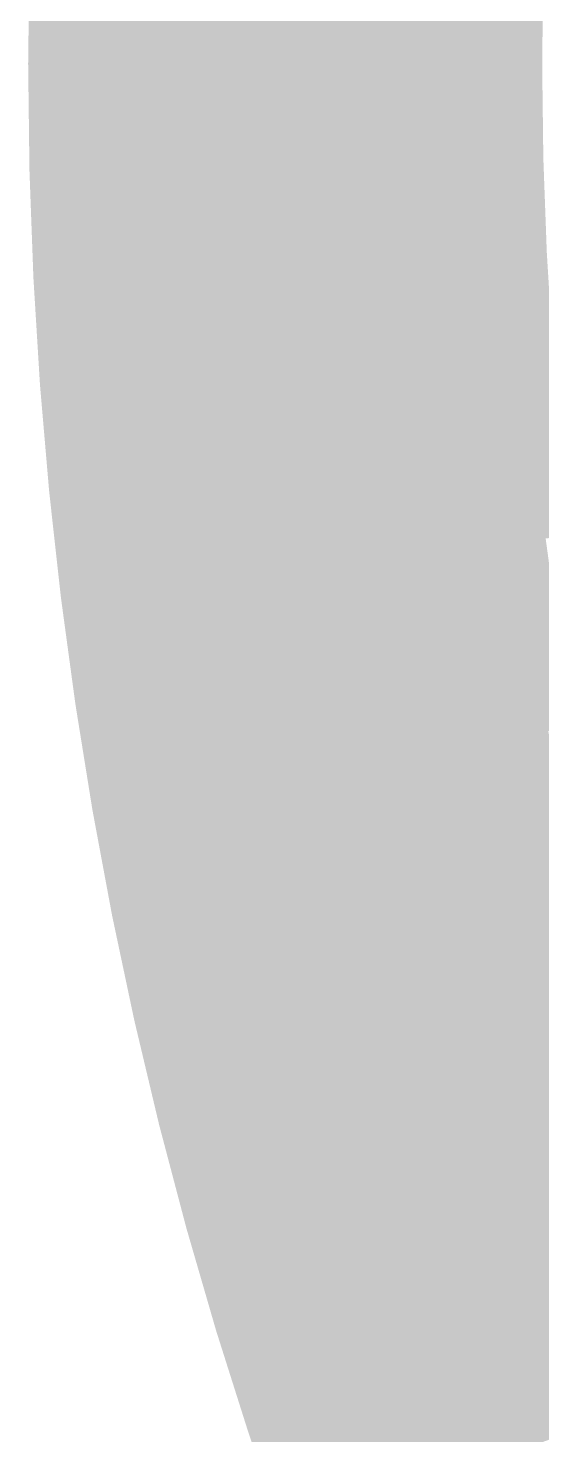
# Model space of a CAD drawing. Header units: inches. Extents: x -266 to 784, y -170 to 213.
# Drawn here: x -170 to -150, y -53.4 to 1.4 of the extents above; entities that cross this region are included whole.
import ezdxf

# ---------------------------------------------------------------- set-up
doc = ezdxf.new("R2010")
doc.units = ezdxf.units.IN
doc.header["$MEASUREMENT"] = 0

msp = doc.modelspace()

# ---------------------------------------------------------------- linework, layer by layer
at = {"color": 98, "true_color": 0x010303}
for points in [[(-169, 0), (-170, 0), (-168.9491, 4.147468), (-169.948799, 4.172009)], [(-168.9491, -4.147468), (-169.948799, -4.172009), (-169, 0), (-170, 0)], [(-168.796432, -8.292437), (-169.795228, -8.341505), (-168.9491, -4.147468), (-169.948799, -4.172009)], [(-168.542087, -12.432411), (-169.539378, -12.505976), (-168.796432, -8.292437), (-169.795228, -8.341505)], [(-168.186219, -16.564897), (-169.181404, -16.662914), (-168.542087, -12.432411), (-169.539378, -12.505976)], [(-167.729041, -20.687404), (-168.721521, -20.809815), (-168.186219, -16.564897), (-169.181404, -16.662914)], [(-167.17083, -24.79745), (-168.160007, -24.944181), (-167.729041, -20.687404), (-168.721521, -20.809815)], [(-166.511922, -28.892559), (-167.497199, -29.063521), (-167.17083, -24.79745), (-168.160007, -24.944181)], [(-165.752712, -32.970264), (-166.733498, -33.165355), (-166.511922, -28.892559), (-167.497199, -29.063521)], [(-164.89366, -37.02811), (-165.869362, -37.247211), (-165.752712, -32.970264), (-166.733498, -33.165355)], [(-163.935282, -41.06365), (-164.905313, -41.306631), (-164.89366, -37.02811), (-165.869362, -37.247211)], [(-162.878155, -45.074456), (-163.841931, -45.341169), (-163.935282, -41.06365), (-164.905313, -41.306631)], [(-161.722917, -49.05811), (-162.679857, -49.348395), (-162.878155, -45.074456), (-163.841931, -45.341169)], [(-160.470263, -53.012214), (-161.419791, -53.325896), (-161.722917, -49.05811), (-162.679857, -49.348395)], [(-159.120947, -56.934385), (-160.062491, -57.271275), (-160.470263, -53.012214), (-161.419791, -53.325896)]]:
    msp.add_solid(points, dxfattribs=at)
at = {"color": 98, "true_color": 0x030807}
msp.add_solid([(-168, 0), (-169, 0), (-167.949402, 4.122926), (-168.9491, 4.147468)], dxfattribs=at)
at = {"color": 108, "true_color": 0x050c0c}
for points in [[(-167, 0), (-168, 0), (-166.949703, 4.098385), (-167.949402, 4.122926)], [(-166.949703, -4.098385), (-167.949402, -4.122926), (-167, 0), (-168, 0)], [(-166.798841, -8.194302), (-167.797637, -8.243369), (-166.949703, -4.098385), (-167.949402, -4.122926)]]:
    msp.add_solid(points, dxfattribs=at)
at = {"color": 108, "true_color": 0x081010}
for points in [[(-166, 0), (-167, 0), (-165.950004, 4.073844), (-166.949703, 4.098385)], [(-165.950004, -4.073844), (-166.949703, -4.098385), (-166, 0), (-167, 0)], [(-165.800046, -8.145234), (-166.798841, -8.194302), (-165.950004, -4.073844), (-166.949703, -4.098385)], [(-165.550216, -12.211718), (-166.547506, -12.285282), (-165.800046, -8.145234), (-166.798841, -8.194302)]]:
    msp.add_solid(points, dxfattribs=at)
at = {"color": 108, "true_color": 0x0a1414}
for points in [[(-165, 0), (-166, 0), (-164.950305, 4.049303), (-165.950004, 4.073844)], [(-164.950305, -4.049303), (-165.950004, -4.073844), (-165, 0), (-166, 0)], [(-164.80125, -8.096166), (-165.800046, -8.145234), (-164.950305, -4.049303), (-165.950004, -4.073844)], [(-164.552925, -12.138153), (-165.550216, -12.211718), (-164.80125, -8.096166), (-165.800046, -8.145234)]]:
    msp.add_solid(points, dxfattribs=at)
at = {"color": 108, "true_color": 0x0c1918}
msp.add_solid([(-164, 0), (-165, 0), (-163.950606, 4.024761), (-164.950305, 4.049303)], dxfattribs=at)
at = {"color": 250, "true_color": 0x0e1d1d}
for points in [[(-163, 0), (-164, 0), (-162.950907, 4.00022), (-163.950606, 4.024761)], [(-162.950907, -4.00022), (-163.950606, -4.024761), (-163, 0), (-164, 0)]]:
    msp.add_solid(points, dxfattribs=at)
at = {"color": 250, "true_color": 0x102121}
for points in [[(-162, 0), (-163, 0), (-161.951209, 3.975679), (-162.950907, 4.00022)], [(-161.951209, -3.975679), (-162.950907, -4.00022), (-162, 0), (-163, 0)]]:
    msp.add_solid(points, dxfattribs=at)
at = {"color": 250, "true_color": 0x122525}
for points in [[(-161, 0), (-162, 0), (-160.95151, 3.951138), (-161.951209, 3.975679)], [(-160.95151, -3.951138), (-161.951209, -3.975679), (-161, 0), (-162, 0)], [(-160.806068, -7.899896), (-161.804864, -7.948963), (-160.95151, -3.951138), (-161.951209, -3.975679)]]:
    msp.add_solid(points, dxfattribs=at)
at = {"color": 250, "true_color": 0x142a29}
msp.add_solid([(-160, 0), (-161, 0), (-159.951811, 3.926597), (-160.95151, 3.951138)], dxfattribs=at)
at = {"color": 250, "true_color": 0x162e2e}
for points in [[(-159, 0), (-160, 0), (-158.952112, 3.902055), (-159.951811, 3.926597)], [(-158.952112, -3.902055), (-159.951811, -3.926597), (-159, 0), (-160, 0)]]:
    msp.add_solid(points, dxfattribs=at)
at = {"color": 250, "true_color": 0x193232}
for points in [[(-158, 0), (-159, 0), (-157.952413, 3.877514), (-158.952112, 3.902055)], [(-157.952413, -3.877514), (-158.952112, -3.902055), (-158, 0), (-159, 0)]]:
    msp.add_solid(points, dxfattribs=at)
at = {"color": 250, "true_color": 0x1b3636}
for points in [[(-157, 0), (-158, 0), (-156.952715, 3.852973), (-157.952413, 3.877514)], [(-156.952715, -3.852973), (-157.952413, -3.877514), (-157, 0), (-158, 0)]]:
    msp.add_solid(points, dxfattribs=at)
at = {"color": 119, "true_color": 0x1d3b3a}
msp.add_solid([(-156, 0), (-157, 0), (-155.953016, 3.828432), (-156.952715, 3.852973)], dxfattribs=at)
at = {"color": 129, "true_color": 0x1f3f3f}
for points in [[(-155, 0), (-156, 0), (-154.953317, 3.80389), (-155.953016, 3.828432)], [(-154.953317, -3.80389), (-155.953016, -3.828432), (-155, 0), (-156, 0)]]:
    msp.add_solid(points, dxfattribs=at)
at = {"color": 129, "true_color": 0x214343}
for points in [[(-154, 0), (-155, 0), (-153.953618, 3.779349), (-154.953317, 3.80389)], [(-153.953618, -3.779349), (-154.953317, -3.80389), (-154, 0), (-155, 0)]]:
    msp.add_solid(points, dxfattribs=at)
at = {"color": 129, "true_color": 0x234847}
msp.add_solid([(-153, 0), (-154, 0), (-152.953919, 3.754808), (-153.953618, 3.779349)], dxfattribs=at)
at = {"color": 139, "true_color": 0x254c4b}
msp.add_solid([(-152, 0), (-153, 0), (-151.95422, 3.730267), (-152.953919, 3.754808)], dxfattribs=at)
at = {"color": 139, "true_color": 0x28504f}
msp.add_solid([(-151, 0), (-152, 0), (-150.954522, 3.705726), (-151.95422, 3.730267)], dxfattribs=at)
at = {"color": 139, "true_color": 0x2a5454}
for points in [[(-150, 0), (-151, 0), (-149.954823, 3.681184), (-150.954522, 3.705726)], [(-149.954823, -3.681184), (-150.954522, -3.705725), (-150, 0), (-151, 0)]]:
    msp.add_solid(points, dxfattribs=at)
at = {"color": 178, "true_color": 0x030708}
for points in [[(-167.949402, -4.122926), (-168.9491, -4.147468), (-168, 0), (-169, 0)], [(-167.797637, -8.243369), (-168.796432, -8.292437), (-167.949402, -4.122926), (-168.9491, -4.147468)], [(-167.544797, -12.358847), (-168.542087, -12.432411), (-167.797637, -8.243369), (-168.796432, -8.292437)], [(-167.191034, -16.46688), (-168.186219, -16.564897), (-167.544797, -12.358847), (-168.542087, -12.432411)], [(-166.736562, -20.564993), (-167.729041, -20.687404), (-167.191034, -16.46688), (-168.186219, -16.564897)], [(-166.181654, -24.65072), (-167.17083, -24.79745), (-166.736562, -20.564993), (-167.729041, -20.687404)], [(-165.526644, -28.721597), (-166.511922, -28.892559), (-166.181654, -24.65072), (-167.17083, -24.79745)], [(-164.771927, -32.775174), (-165.752712, -32.970264), (-165.526644, -28.721597), (-166.511922, -28.892559)], [(-163.917958, -36.809008), (-164.89366, -37.02811), (-164.771927, -32.775174), (-165.752712, -32.970264)], [(-162.965251, -40.82067), (-163.935282, -41.06365), (-163.917958, -36.809008), (-164.89366, -37.02811)]]:
    msp.add_solid(points, dxfattribs=at)
at = {"color": 168, "true_color": 0x0c1819}
for points in [[(-163.950606, -4.024761), (-164.950305, -4.049303), (-164, 0), (-165, 0)], [(-163.802455, -8.047099), (-164.80125, -8.096166), (-163.950606, -4.024761), (-164.950305, -4.049303)], [(-163.555635, -12.064588), (-164.552925, -12.138153), (-163.802455, -8.047099), (-164.80125, -8.096166)]]:
    msp.add_solid(points, dxfattribs=at)
at = {"color": 250, "true_color": 0x14292a}
for points in [[(-159.951811, -3.926597), (-160.95151, -3.951138), (-160, 0), (-161, 0)], [(-159.807273, -7.850828), (-160.806068, -7.899896), (-159.951811, -3.926597), (-160.95151, -3.951138)]]:
    msp.add_solid(points, dxfattribs=at)
at = {"color": 159, "true_color": 0x1d3a3b}
for points in [[(-155.953016, -3.828432), (-156.952715, -3.852973), (-156, 0), (-157, 0)], [(-155.812091, -7.654557), (-156.810887, -7.703625), (-155.953016, -3.828432), (-156.952715, -3.852973)]]:
    msp.add_solid(points, dxfattribs=at)
at = {"color": 139, "true_color": 0x234748}
msp.add_solid([(-152.953919, -3.754808), (-153.953618, -3.779349), (-153, 0), (-154, 0)], dxfattribs=at)
at = {"color": 139, "true_color": 0x254b4c}
msp.add_solid([(-151.95422, -3.730267), (-152.953919, -3.754808), (-152, 0), (-153, 0)], dxfattribs=at)
at = {"color": 139, "true_color": 0x284f50}
msp.add_solid([(-150.954522, -3.705725), (-151.95422, -3.730267), (-151, 0), (-152, 0)], dxfattribs=at)
at = {"color": 149, "true_color": 0x1f3e3f}
msp.add_solid([(-154.813296, -7.60549), (-155.812091, -7.654557), (-154.953317, -3.80389), (-155.953016, -3.828432)], dxfattribs=at)
at = {"color": 149, "true_color": 0x214243}
msp.add_solid([(-153.8145, -7.556422), (-154.813296, -7.60549), (-153.953618, -3.779349), (-154.953317, -3.80389)], dxfattribs=at)
at = {"color": 149, "true_color": 0x234648}
msp.add_solid([(-152.815705, -7.507354), (-153.8145, -7.556422), (-152.953919, -3.754808), (-153.953618, -3.779349)], dxfattribs=at)
at = {"color": 139, "true_color": 0x254a4c}
msp.add_solid([(-151.816909, -7.458286), (-152.815705, -7.507354), (-151.95422, -3.730267), (-152.953919, -3.754808)], dxfattribs=at)
at = {"color": 139, "true_color": 0x284e50}
for points in [[(-150.818114, -7.409219), (-151.816909, -7.458286), (-150.954522, -3.705725), (-151.95422, -3.730267)], [(-150.590859, -11.108249), (-151.588149, -11.181814), (-150.818114, -7.409219), (-151.816909, -7.458286)]]:
    msp.add_solid(points, dxfattribs=at)
at = {"color": 139, "true_color": 0x2a5354}
msp.add_solid([(-149.819318, -7.360151), (-150.818114, -7.409219), (-149.954823, -3.681184), (-150.954522, -3.705725)], dxfattribs=at)
at = {"color": 250, "true_color": 0x0e1c1d}
for points in [[(-162.803659, -7.998031), (-163.802455, -8.047099), (-162.950907, -4.00022), (-163.950606, -4.024761)], [(-162.558344, -11.991024), (-163.555635, -12.064588), (-162.803659, -7.998031), (-163.802455, -8.047099)], [(-162.21511, -15.976794), (-163.210295, -16.074811), (-162.558344, -11.991024), (-163.555635, -12.064588)]]:
    msp.add_solid(points, dxfattribs=at)
at = {"color": 250, "true_color": 0x102021}
for points in [[(-161.804864, -7.948963), (-162.803659, -7.998031), (-161.951209, -3.975679), (-162.950907, -4.00022)], [(-161.561054, -11.917459), (-162.558344, -11.991024), (-161.804864, -7.948963), (-162.803659, -7.998031)], [(-161.219926, -15.878777), (-162.21511, -15.976794), (-161.561054, -11.917459), (-162.558344, -11.991024)]]:
    msp.add_solid(points, dxfattribs=at)
at = {"color": 250, "true_color": 0x162d2e}
msp.add_solid([(-158.808478, -7.80176), (-159.807273, -7.850828), (-158.952112, -3.902055), (-159.951811, -3.926597)], dxfattribs=at)
at = {"color": 250, "true_color": 0x193132}
for points in [[(-157.809682, -7.752693), (-158.808478, -7.80176), (-157.952413, -3.877514), (-158.952112, -3.902055)], [(-157.571892, -11.623201), (-158.569183, -11.696766), (-157.809682, -7.752693), (-158.808478, -7.80176)]]:
    msp.add_solid(points, dxfattribs=at)
at = {"color": 250, "true_color": 0x1b3536}
for points in [[(-156.810887, -7.703625), (-157.809682, -7.752693), (-156.952715, -3.852973), (-157.952413, -3.877514)], [(-156.574602, -11.549636), (-157.571892, -11.623201), (-156.810887, -7.703625), (-157.809682, -7.752693)]]:
    msp.add_solid(points, dxfattribs=at)
at = {"color": 159, "true_color": 0x1d393b}
msp.add_solid([(-155.577311, -11.476072), (-156.574602, -11.549636), (-155.812091, -7.654557), (-156.810887, -7.703625)], dxfattribs=at)
at = {"color": 159, "true_color": 0x1f3d3f}
msp.add_solid([(-154.580021, -11.402507), (-155.577311, -11.476072), (-154.813296, -7.60549), (-155.812091, -7.654557)], dxfattribs=at)
at = {"color": 149, "true_color": 0x214143}
msp.add_solid([(-153.58273, -11.328943), (-154.580021, -11.402507), (-153.8145, -7.556422), (-154.813296, -7.60549)], dxfattribs=at)
at = {"color": 149, "true_color": 0x234548}
msp.add_solid([(-152.58544, -11.255378), (-153.58273, -11.328943), (-152.815705, -7.507354), (-153.8145, -7.556422)], dxfattribs=at)
at = {"color": 139, "true_color": 0x25494c}
msp.add_solid([(-151.588149, -11.181814), (-152.58544, -11.255378), (-151.816909, -7.458286), (-152.815705, -7.507354)], dxfattribs=at)
at = {"color": 139, "true_color": 0x2a5254}
msp.add_solid([(-149.593569, -11.034685), (-150.590859, -11.108249), (-149.819318, -7.360151), (-150.818114, -7.409219)], dxfattribs=at)
at = {"color": 168, "true_color": 0x050b0c}
for points in [[(-166.547506, -12.285282), (-167.544797, -12.358847), (-166.798841, -8.194302), (-167.797637, -8.243369)], [(-166.195849, -16.368862), (-167.191034, -16.46688), (-166.547506, -12.285282), (-167.544797, -12.358847)], [(-165.744082, -20.442583), (-166.736562, -20.564993), (-166.195849, -16.368862), (-167.191034, -16.46688)], [(-165.192477, -24.503989), (-166.181654, -24.65072), (-165.744082, -20.442583), (-166.736562, -20.564993)], [(-164.541366, -28.550635), (-165.526644, -28.721597), (-165.192477, -24.503989), (-166.181654, -24.65072)], [(-163.791142, -32.580084), (-164.771927, -32.775174), (-164.541366, -28.550635), (-165.526644, -28.721597)]]:
    msp.add_solid(points, dxfattribs=at)
at = {"color": 250, "true_color": 0x122425}
for points in [[(-160.563764, -11.843895), (-161.561054, -11.917459), (-160.806068, -7.899896), (-161.804864, -7.948963)], [(-160.224741, -15.78076), (-161.219926, -15.878777), (-160.563764, -11.843895), (-161.561054, -11.917459)]]:
    msp.add_solid(points, dxfattribs=at)
at = {"color": 250, "true_color": 0x14282a}
for points in [[(-159.566473, -11.77033), (-160.563764, -11.843895), (-159.807273, -7.850828), (-160.806068, -7.899896)], [(-159.229556, -15.682742), (-160.224741, -15.78076), (-159.566473, -11.77033), (-160.563764, -11.843895)]]:
    msp.add_solid(points, dxfattribs=at)
at = {"color": 250, "true_color": 0x162c2e}
for points in [[(-158.569183, -11.696766), (-159.566473, -11.77033), (-158.808478, -7.80176), (-159.807273, -7.850828)], [(-158.234372, -15.584725), (-159.229556, -15.682742), (-158.569183, -11.696766), (-159.566473, -11.77033)]]:
    msp.add_solid(points, dxfattribs=at)
at = {"color": 159, "true_color": 0x1d383b}
msp.add_solid([(-155.248817, -15.290674), (-156.244002, -15.388691), (-155.577311, -11.476072), (-156.574602, -11.549636)], dxfattribs=at)
at = {"color": 159, "true_color": 0x1f3c3f}
for points in [[(-154.253633, -15.192657), (-155.248817, -15.290674), (-154.580021, -11.402507), (-155.577311, -11.476072)], [(-153.834328, -18.973655), (-154.826807, -19.096065), (-154.253633, -15.192657), (-155.248817, -15.290674)]]:
    msp.add_solid(points, dxfattribs=at)
at = {"color": 149, "true_color": 0x214043}
for points in [[(-153.258448, -15.09464), (-154.253633, -15.192657), (-153.58273, -11.328943), (-154.580021, -11.402507)], [(-152.841848, -18.851244), (-153.834328, -18.973655), (-153.258448, -15.09464), (-154.253633, -15.192657)]]:
    msp.add_solid(points, dxfattribs=at)
at = {"color": 149, "true_color": 0x234448}
for points in [[(-152.263263, -14.996622), (-153.258448, -15.09464), (-152.58544, -11.255378), (-153.58273, -11.328943)], [(-151.849369, -18.728833), (-152.841848, -18.851244), (-152.263263, -14.996622), (-153.258448, -15.09464)]]:
    msp.add_solid(points, dxfattribs=at)
at = {"color": 139, "true_color": 0x25484c}
for points in [[(-151.268078, -14.898605), (-152.263263, -14.996622), (-151.588149, -11.181814), (-152.58544, -11.255378)], [(-150.856889, -18.606423), (-151.849369, -18.728833), (-151.268078, -14.898605), (-152.263263, -14.996622)]]:
    msp.add_solid(points, dxfattribs=at)
at = {"color": 139, "true_color": 0x284d50}
msp.add_solid([(-150.272894, -14.800588), (-151.268078, -14.898605), (-150.590859, -11.108249), (-151.588149, -11.181814)], dxfattribs=at)
at = {"color": 139, "true_color": 0x2a5154}
msp.add_solid([(-149.277709, -14.702571), (-150.272894, -14.800588), (-149.593569, -11.034685), (-150.590859, -11.108249)], dxfattribs=at)
at = {"color": 250, "true_color": 0x193032}
msp.add_solid([(-157.239187, -15.486708), (-158.234372, -15.584725), (-157.571892, -11.623201), (-158.569183, -11.696766)], dxfattribs=at)
at = {"color": 250, "true_color": 0x1b3436}
msp.add_solid([(-156.244002, -15.388691), (-157.239187, -15.486708), (-156.574602, -11.549636), (-157.571892, -11.623201)], dxfattribs=at)
at = {"color": 168, "true_color": 0x080f10}
for points in [[(-165.200665, -16.270845), (-166.195849, -16.368862), (-165.550216, -12.211718), (-166.547506, -12.285282)], [(-164.751603, -20.320172), (-165.744082, -20.442583), (-165.200665, -16.270845), (-166.195849, -16.368862)], [(-164.203301, -24.357259), (-165.192477, -24.503989), (-164.751603, -20.320172), (-165.744082, -20.442583)], [(-163.556089, -28.379674), (-164.541366, -28.550635), (-164.203301, -24.357259), (-165.192477, -24.503989)], [(-162.810357, -32.384993), (-163.791142, -32.580084), (-163.556089, -28.379674), (-164.541366, -28.550635)]]:
    msp.add_solid(points, dxfattribs=at)
at = {"color": 168, "true_color": 0x0a1314}
for points in [[(-164.20548, -16.172828), (-165.200665, -16.270845), (-164.552925, -12.138153), (-165.550216, -12.211718)], [(-163.759123, -20.197761), (-164.751603, -20.320172), (-164.20548, -16.172828), (-165.200665, -16.270845)], [(-163.214124, -24.210528), (-164.203301, -24.357259), (-163.759123, -20.197761), (-164.751603, -20.320172)], [(-162.570811, -28.208712), (-163.556089, -28.379674), (-163.214124, -24.210528), (-164.203301, -24.357259)]]:
    msp.add_solid(points, dxfattribs=at)
at = {"color": 168, "true_color": 0x0c1719}
for points in [[(-163.210295, -16.074811), (-164.20548, -16.172828), (-163.555635, -12.064588), (-164.552925, -12.138153)], [(-162.766644, -20.075351), (-163.759123, -20.197761), (-163.210295, -16.074811), (-164.20548, -16.172828)], [(-162.224948, -24.063798), (-163.214124, -24.210528), (-162.766644, -20.075351), (-163.759123, -20.197761)], [(-161.585533, -28.03775), (-162.570811, -28.208712), (-162.224948, -24.063798), (-163.214124, -24.210528)]]:
    msp.add_solid(points, dxfattribs=at)
at = {"color": 139, "true_color": 0x2a5054}
msp.add_solid([(-148.87193, -18.361601), (-149.86441, -18.484012), (-149.277709, -14.702571), (-150.272894, -14.800588)], dxfattribs=at)
at = {"color": 159, "true_color": 0x1d373b}
for points in [[(-154.826807, -19.096065), (-155.819287, -19.218476), (-155.248817, -15.290674), (-156.244002, -15.388691)], [(-154.311536, -22.889954), (-155.300712, -23.036684), (-154.826807, -19.096065), (-155.819287, -19.218476)]]:
    msp.add_solid(points, dxfattribs=at)
at = {"color": 139, "true_color": 0x284c50}
msp.add_solid([(-149.86441, -18.484012), (-150.856889, -18.606423), (-150.272894, -14.800588), (-151.268078, -14.898605)], dxfattribs=at)
at = {"color": 250, "true_color": 0x101f21}
for points in [[(-160.781685, -19.830529), (-161.774164, -19.95294), (-161.219926, -15.878777), (-162.21511, -15.976794)], [(-160.246595, -23.770337), (-161.235771, -23.917067), (-160.781685, -19.830529), (-161.774164, -19.95294)]]:
    msp.add_solid(points, dxfattribs=at)
at = {"color": 250, "true_color": 0x122325}
for points in [[(-159.789205, -19.708119), (-160.781685, -19.830529), (-160.224741, -15.78076), (-161.219926, -15.878777)], [(-159.257418, -23.623606), (-160.246595, -23.770337), (-159.789205, -19.708119), (-160.781685, -19.830529)]]:
    msp.add_solid(points, dxfattribs=at)
at = {"color": 250, "true_color": 0x14272a}
for points in [[(-158.796726, -19.585708), (-159.789205, -19.708119), (-159.229556, -15.682742), (-160.224741, -15.78076)], [(-158.268242, -23.476876), (-159.257418, -23.623606), (-158.796726, -19.585708), (-159.789205, -19.708119)]]:
    msp.add_solid(points, dxfattribs=at)
at = {"color": 250, "true_color": 0x162b2e}
for points in [[(-157.804246, -19.463297), (-158.796726, -19.585708), (-158.234372, -15.584725), (-159.229556, -15.682742)], [(-157.279065, -23.330145), (-158.268242, -23.476876), (-157.804246, -19.463297), (-158.796726, -19.585708)]]:
    msp.add_solid(points, dxfattribs=at)
at = {"color": 250, "true_color": 0x192f32}
for points in [[(-156.811766, -19.340887), (-157.804246, -19.463297), (-157.239187, -15.486708), (-158.234372, -15.584725)], [(-156.289889, -23.183415), (-157.279065, -23.330145), (-156.811766, -19.340887), (-157.804246, -19.463297)]]:
    msp.add_solid(points, dxfattribs=at)
at = {"color": 250, "true_color": 0x1b3336}
for points in [[(-155.819287, -19.218476), (-156.811766, -19.340887), (-156.244002, -15.388691), (-157.239187, -15.486708)], [(-155.300712, -23.036684), (-156.289889, -23.183415), (-155.819287, -19.218476), (-156.811766, -19.340887)]]:
    msp.add_solid(points, dxfattribs=at)
at = {"color": 250, "true_color": 0x0e1b1d}
for points in [[(-161.774164, -19.95294), (-162.766644, -20.075351), (-162.21511, -15.976794), (-163.210295, -16.074811)], [(-161.235771, -23.917067), (-162.224948, -24.063798), (-161.774164, -19.95294), (-162.766644, -20.075351)], [(-160.600256, -27.866788), (-161.585533, -28.03775), (-161.235771, -23.917067), (-162.224948, -24.063798)]]:
    msp.add_solid(points, dxfattribs=at)
at = {"color": 139, "true_color": 0x25474c}
msp.add_solid([(-150.35483, -22.303032), (-151.344006, -22.449763), (-150.856889, -18.606423), (-151.849369, -18.728833)], dxfattribs=at)
at = {"color": 139, "true_color": 0x284b50}
msp.add_solid([(-149.365653, -22.156302), (-150.35483, -22.303032), (-149.86441, -18.484012), (-150.856889, -18.606423)], dxfattribs=at)
at = {"color": 159, "true_color": 0x1f3b3f}
msp.add_solid([(-153.322359, -22.743224), (-154.311536, -22.889954), (-153.834328, -18.973655), (-154.826807, -19.096065)], dxfattribs=at)
at = {"color": 149, "true_color": 0x213f43}
msp.add_solid([(-152.333183, -22.596493), (-153.322359, -22.743224), (-152.841848, -18.851244), (-153.834328, -18.973655)], dxfattribs=at)
at = {"color": 149, "true_color": 0x234348}
msp.add_solid([(-151.344006, -22.449763), (-152.333183, -22.596493), (-151.849369, -18.728833), (-152.841848, -18.851244)], dxfattribs=at)
at = {"color": 149, "true_color": 0x234248}
msp.add_solid([(-150.747479, -26.157169), (-151.732757, -26.328131), (-151.344006, -22.449763), (-152.333183, -22.596493)], dxfattribs=at)
at = {"color": 149, "true_color": 0x25464c}
msp.add_solid([(-149.762202, -25.986207), (-150.747479, -26.157169), (-150.35483, -22.303032), (-151.344006, -22.449763)], dxfattribs=at)
at = {"color": 139, "true_color": 0x284a50}
msp.add_solid([(-148.776924, -25.815245), (-149.762202, -25.986207), (-149.365653, -22.156302), (-150.35483, -22.303032)], dxfattribs=at)
at = {"color": 159, "true_color": 0x1d363b}
msp.add_solid([(-153.703312, -26.670055), (-154.68859, -26.841017), (-154.311536, -22.889954), (-155.300712, -23.036684)], dxfattribs=at)
at = {"color": 159, "true_color": 0x1f3a3f}
msp.add_solid([(-152.718035, -26.499093), (-153.703312, -26.670055), (-153.322359, -22.743224), (-154.311536, -22.889954)], dxfattribs=at)
at = {"color": 149, "true_color": 0x213e43}
msp.add_solid([(-151.732757, -26.328131), (-152.718035, -26.499093), (-152.333183, -22.596493), (-153.322359, -22.743224)], dxfattribs=at)
at = {"color": 250, "true_color": 0x14262a}
for points in [[(-157.644423, -27.353902), (-158.6297, -27.524864), (-158.268242, -23.476876), (-159.257418, -23.623606)], [(-156.925645, -31.214452), (-157.90643, -31.409542), (-157.644423, -27.353902), (-158.6297, -27.524864)]]:
    msp.add_solid(points, dxfattribs=at)
at = {"color": 250, "true_color": 0x162a2e}
for points in [[(-156.659145, -27.18294), (-157.644423, -27.353902), (-157.279065, -23.330145), (-158.268242, -23.476876)], [(-155.94486, -31.019361), (-156.925645, -31.214452), (-156.659145, -27.18294), (-157.644423, -27.353902)]]:
    msp.add_solid(points, dxfattribs=at)
at = {"color": 250, "true_color": 0x192e32}
for points in [[(-155.673868, -27.011978), (-156.659145, -27.18294), (-156.289889, -23.183415), (-157.279065, -23.330145)], [(-154.964074, -30.824271), (-155.94486, -31.019361), (-155.673868, -27.011978), (-156.659145, -27.18294)]]:
    msp.add_solid(points, dxfattribs=at)
at = {"color": 250, "true_color": 0x1b3236}
msp.add_solid([(-154.68859, -26.841017), (-155.673868, -27.011978), (-155.300712, -23.036684), (-156.289889, -23.183415)], dxfattribs=at)
at = {"color": 250, "true_color": 0x101e21}
for points in [[(-159.614978, -27.695826), (-160.600256, -27.866788), (-160.246595, -23.770337), (-161.235771, -23.917067)], [(-158.887215, -31.604632), (-159.868001, -31.799722), (-159.614978, -27.695826), (-160.600256, -27.866788)], [(-158.063745, -35.494401), (-159.039447, -35.713502), (-158.887215, -31.604632), (-159.868001, -31.799722)]]:
    msp.add_solid(points, dxfattribs=at)
at = {"color": 250, "true_color": 0x122225}
for points in [[(-158.6297, -27.524864), (-159.614978, -27.695826), (-159.257418, -23.623606), (-160.246595, -23.770337)], [(-157.90643, -31.409542), (-158.887215, -31.604632), (-158.6297, -27.524864), (-159.614978, -27.695826)]]:
    msp.add_solid(points, dxfattribs=at)
at = {"color": 149, "true_color": 0x234148}
msp.add_solid([(-150.060148, -29.848819), (-151.040933, -30.04391), (-150.747479, -26.157169), (-151.732757, -26.328131)], dxfattribs=at)
at = {"color": 149, "true_color": 0x25454c}
msp.add_solid([(-149.079363, -29.653729), (-150.060148, -29.848819), (-149.762202, -25.986207), (-150.747479, -26.157169)], dxfattribs=at)
at = {"color": 159, "true_color": 0x1d353b}
for points in [[(-153.002504, -30.43409), (-153.983289, -30.629181), (-153.703312, -26.670055), (-154.68859, -26.841017)], [(-152.209532, -34.179793), (-153.185234, -34.398895), (-153.002504, -30.43409), (-153.983289, -30.629181)]]:
    msp.add_solid(points, dxfattribs=at)
at = {"color": 159, "true_color": 0x1f393f}
msp.add_solid([(-152.021718, -30.239), (-153.002504, -30.43409), (-152.718035, -26.499093), (-153.703312, -26.670055)], dxfattribs=at)
at = {"color": 159, "true_color": 0x213d43}
msp.add_solid([(-151.040933, -30.04391), (-152.021718, -30.239), (-151.732757, -26.328131), (-152.718035, -26.499093)], dxfattribs=at)
at = {"color": 250, "true_color": 0x1b3136}
for points in [[(-153.983289, -30.629181), (-154.964074, -30.824271), (-154.68859, -26.841017), (-155.673868, -27.011978)], [(-153.185234, -34.398895), (-154.160937, -34.617996), (-153.983289, -30.629181), (-154.964074, -30.824271)]]:
    msp.add_solid(points, dxfattribs=at)
at = {"color": 168, "true_color": 0x0e1a1d}
for points in [[(-159.868001, -31.799722), (-160.848786, -31.994813), (-160.600256, -27.866788), (-161.585533, -28.03775)], [(-159.039447, -35.713502), (-160.015149, -35.932603), (-159.868001, -31.799722), (-160.848786, -31.994813)]]:
    msp.add_solid(points, dxfattribs=at)
at = {"color": 168, "true_color": 0x0a1214}
for points in [[(-161.829571, -32.189903), (-162.810357, -32.384993), (-162.570811, -28.208712), (-163.556089, -28.379674)], [(-160.990851, -36.151705), (-161.966554, -36.370806), (-161.829571, -32.189903), (-162.810357, -32.384993)], [(-160.055157, -40.09173), (-161.025188, -40.33471), (-160.990851, -36.151705), (-161.966554, -36.370806)], [(-159.023051, -44.007605), (-159.986827, -44.274318), (-160.055157, -40.09173), (-161.025188, -40.33471)]]:
    msp.add_solid(points, dxfattribs=at)
at = {"color": 168, "true_color": 0x0c1619}
for points in [[(-160.848786, -31.994813), (-161.829571, -32.189903), (-161.585533, -28.03775), (-162.570811, -28.208712)], [(-160.015149, -35.932603), (-160.990851, -36.151705), (-160.848786, -31.994813), (-161.829571, -32.189903)], [(-159.085126, -39.848749), (-160.055157, -40.09173), (-160.015149, -35.932603), (-160.990851, -36.151705)]]:
    msp.add_solid(points, dxfattribs=at)
at = {"color": 159, "true_color": 0x213c43}
for points in [[(-150.258128, -33.741591), (-151.23383, -33.960692), (-151.040933, -30.04391), (-152.021718, -30.239)], [(-149.384813, -37.418948), (-150.354844, -37.661928), (-150.258128, -33.741591), (-151.23383, -33.960692)]]:
    msp.add_solid(points, dxfattribs=at)
at = {"color": 149, "true_color": 0x234048}
msp.add_solid([(-149.282426, -33.52249), (-150.258128, -33.741591), (-150.060148, -29.848819), (-151.040933, -30.04391)], dxfattribs=at)
at = {"color": 149, "true_color": 0x25444c}
msp.add_solid([(-148.306724, -33.303388), (-149.282426, -33.52249), (-149.079363, -29.653729), (-150.060148, -29.848819)], dxfattribs=at)
at = {"color": 159, "true_color": 0x1f383f}
for points in [[(-151.23383, -33.960692), (-152.209532, -34.179793), (-152.021718, -30.239), (-153.002504, -30.43409)], [(-150.354844, -37.661928), (-151.324876, -37.904908), (-151.23383, -33.960692), (-152.209532, -34.179793)]]:
    msp.add_solid(points, dxfattribs=at)
at = {"color": 250, "true_color": 0x14252a}
for points in [[(-156.112341, -35.056198), (-157.088043, -35.2753), (-156.925645, -31.214452), (-157.90643, -31.409542)], [(-155.205001, -38.876829), (-156.175032, -39.119809), (-156.112341, -35.056198), (-157.088043, -35.2753)]]:
    msp.add_solid(points, dxfattribs=at)
at = {"color": 250, "true_color": 0x16292e}
for points in [[(-155.136639, -34.837097), (-156.112341, -35.056198), (-155.94486, -31.019361), (-156.925645, -31.214452)], [(-154.234969, -38.633849), (-155.205001, -38.876829), (-155.136639, -34.837097), (-156.112341, -35.056198)]]:
    msp.add_solid(points, dxfattribs=at)
at = {"color": 250, "true_color": 0x192d32}
msp.add_solid([(-154.160937, -34.617996), (-155.136639, -34.837097), (-154.964074, -30.824271), (-155.94486, -31.019361)], dxfattribs=at)
at = {"color": 250, "true_color": 0x122125}
for points in [[(-157.088043, -35.2753), (-158.063745, -35.494401), (-157.90643, -31.409542), (-158.887215, -31.604632)], [(-156.175032, -39.119809), (-157.145063, -39.362789), (-157.088043, -35.2753), (-158.063745, -35.494401)], [(-155.167947, -42.940754), (-156.131723, -43.207467), (-156.175032, -39.119809), (-157.145063, -39.362789)]]:
    msp.add_solid(points, dxfattribs=at)
at = {"color": 168, "true_color": 0x050a0c}
for points in [[(-162.942256, -36.589907), (-163.917958, -36.809008), (-163.791142, -32.580084), (-164.771927, -32.775174)], [(-161.995219, -40.57769), (-162.965251, -40.82067), (-162.942256, -36.589907), (-163.917958, -36.809008)], [(-160.950603, -44.54103), (-161.914379, -44.807743), (-161.995219, -40.57769), (-162.965251, -40.82067)], [(-159.809036, -48.477541), (-160.765976, -48.767826), (-160.950603, -44.54103), (-161.914379, -44.807743)], [(-158.571206, -52.384851), (-159.520734, -52.698532), (-159.809036, -48.477541), (-160.765976, -48.767826)], [(-157.237859, -56.260606), (-158.179403, -56.597495), (-158.571206, -52.384851), (-159.520734, -52.698532)]]:
    msp.add_solid(points, dxfattribs=at)
at = {"color": 168, "true_color": 0x080e10}
for points in [[(-161.966554, -36.370806), (-162.942256, -36.589907), (-162.810357, -32.384993), (-163.791142, -32.580084)], [(-161.025188, -40.33471), (-161.995219, -40.57769), (-161.966554, -36.370806), (-162.942256, -36.589907)], [(-159.986827, -44.274318), (-160.950603, -44.54103), (-161.025188, -40.33471), (-161.995219, -40.57769)], [(-158.852096, -48.187256), (-159.809036, -48.477541), (-159.986827, -44.274318), (-160.950603, -44.54103)], [(-157.621678, -52.071169), (-158.571206, -52.384851), (-158.852096, -48.187256), (-159.809036, -48.477541)]]:
    msp.add_solid(points, dxfattribs=at)
at = {"color": 149, "true_color": 0x233f48}
msp.add_solid([(-148.414782, -37.175968), (-149.384813, -37.418948), (-149.282426, -33.52249), (-150.258128, -33.741591)], dxfattribs=at)
at = {"color": 250, "true_color": 0x1b3036}
for points in [[(-152.294907, -38.147888), (-153.264938, -38.390868), (-153.185234, -34.398895), (-154.160937, -34.617996)], [(-151.312842, -41.873903), (-152.276618, -42.140616), (-152.294907, -38.147888), (-153.264938, -38.390868)]]:
    msp.add_solid(points, dxfattribs=at)
at = {"color": 159, "true_color": 0x1d343b}
msp.add_solid([(-151.324876, -37.904908), (-152.294907, -38.147888), (-152.209532, -34.179793), (-153.185234, -34.398895)], dxfattribs=at)
at = {"color": 250, "true_color": 0x192c32}
for points in [[(-153.264938, -38.390868), (-154.234969, -38.633849), (-154.160937, -34.617996), (-155.136639, -34.837097)], [(-152.276618, -42.140616), (-153.240394, -42.407328), (-153.264938, -38.390868), (-154.234969, -38.633849)]]:
    msp.add_solid(points, dxfattribs=at)
at = {"color": 250, "true_color": 0x101d21}
for points in [[(-157.145063, -39.362789), (-158.115094, -39.605769), (-158.063745, -35.494401), (-159.039447, -35.713502)], [(-156.131723, -43.207467), (-157.095499, -43.474179), (-157.145063, -39.362789), (-158.115094, -39.605769)]]:
    msp.add_solid(points, dxfattribs=at)
at = {"color": 168, "true_color": 0x0e191d}
for points in [[(-158.115094, -39.605769), (-159.085126, -39.848749), (-159.039447, -35.713502), (-160.015149, -35.932603)], [(-157.095499, -43.474179), (-158.059275, -43.740892), (-158.115094, -39.605769), (-159.085126, -39.848749)], [(-155.981275, -47.316402), (-156.938215, -47.606687), (-157.095499, -43.474179), (-158.059275, -43.740892)]]:
    msp.add_solid(points, dxfattribs=at)
at = {"color": 159, "true_color": 0x1f373f}
msp.add_solid([(-149.38529, -41.340477), (-150.349066, -41.60719), (-150.354844, -37.661928), (-151.324876, -37.904908)], dxfattribs=at)
at = {"color": 159, "true_color": 0x213b43}
msp.add_solid([(-148.421514, -41.073765), (-149.38529, -41.340477), (-149.384813, -37.418948), (-150.354844, -37.661928)], dxfattribs=at)
at = {"color": 169, "true_color": 0x1d333b}
for points in [[(-150.349066, -41.60719), (-151.312842, -41.873903), (-151.324876, -37.904908), (-152.294907, -38.147888)], [(-149.282692, -45.28441), (-150.239633, -45.574694), (-150.349066, -41.60719), (-151.312842, -41.873903)]]:
    msp.add_solid(points, dxfattribs=at)
at = {"color": 250, "true_color": 0x14242a}
for points in [[(-154.204171, -42.674041), (-155.167947, -42.940754), (-155.205001, -38.876829), (-156.175032, -39.119809)], [(-153.110454, -46.445548), (-154.067394, -46.735833), (-154.204171, -42.674041), (-155.167947, -42.940754)]]:
    msp.add_solid(points, dxfattribs=at)
at = {"color": 250, "true_color": 0x16282e}
for points in [[(-153.240394, -42.407328), (-154.204171, -42.674041), (-154.234969, -38.633849), (-155.205001, -38.876829)], [(-152.153513, -46.155264), (-153.110454, -46.445548), (-153.240394, -42.407328), (-154.204171, -42.674041)]]:
    msp.add_solid(points, dxfattribs=at)
at = {"color": 168, "true_color": 0x0c1519}
for points in [[(-158.059275, -43.740892), (-159.023051, -44.007605), (-159.085126, -39.848749), (-160.055157, -40.09173)], [(-156.938215, -47.606687), (-157.895155, -47.896972), (-158.059275, -43.740892), (-159.023051, -44.007605)], [(-155.722622, -51.443805), (-156.67215, -51.757487), (-156.938215, -47.606687), (-157.895155, -47.896972)]]:
    msp.add_solid(points, dxfattribs=at)
at = {"color": 178, "true_color": 0x030608}
for points in [[(-161.914379, -44.807743), (-162.878155, -45.074456), (-162.965251, -40.82067), (-163.935282, -41.06365)], [(-160.765976, -48.767826), (-161.722917, -49.05811), (-161.914379, -44.807743), (-162.878155, -45.074456)], [(-159.520734, -52.698532), (-160.470263, -53.012214), (-160.765976, -48.767826), (-161.722917, -49.05811)], [(-158.179403, -56.597495), (-159.120947, -56.934385), (-159.520734, -52.698532), (-160.470263, -53.012214)]]:
    msp.add_solid(points, dxfattribs=at)
at = {"color": 159, "true_color": 0x1f363f}
msp.add_solid([(-148.325752, -44.994125), (-149.282692, -45.28441), (-149.38529, -41.340477), (-150.349066, -41.60719)], dxfattribs=at)
at = {"color": 250, "true_color": 0x192b32}
for points in [[(-151.196573, -45.864979), (-152.153513, -46.155264), (-152.276618, -42.140616), (-153.240394, -42.407328)], [(-150.025453, -49.561715), (-150.974981, -49.875397), (-151.196573, -45.864979), (-152.153513, -46.155264)]]:
    msp.add_solid(points, dxfattribs=at)
at = {"color": 250, "true_color": 0x1b2f36}
msp.add_solid([(-150.239633, -45.574694), (-151.196573, -45.864979), (-151.312842, -41.873903), (-152.276618, -42.140616)], dxfattribs=at)
at = {"color": 250, "true_color": 0x101c21}
for points in [[(-155.024334, -47.026118), (-155.981275, -47.316402), (-156.131723, -43.207467), (-157.095499, -43.474179)], [(-153.823565, -50.816442), (-154.773093, -51.130124), (-155.024334, -47.026118), (-155.981275, -47.316402)], [(-152.530139, -54.576156), (-153.471683, -54.913046), (-153.823565, -50.816442), (-154.773093, -51.130124)]]:
    msp.add_solid(points, dxfattribs=at)
at = {"color": 250, "true_color": 0x122025}
for points in [[(-154.067394, -46.735833), (-155.024334, -47.026118), (-155.167947, -42.940754), (-156.131723, -43.207467)], [(-152.874037, -50.50276), (-153.823565, -50.816442), (-154.067394, -46.735833), (-155.024334, -47.026118)]]:
    msp.add_solid(points, dxfattribs=at)
at = {"color": 168, "true_color": 0x0a1114}
for points in [[(-157.895155, -47.896972), (-158.852096, -48.187256), (-159.023051, -44.007605), (-159.986827, -44.274318)], [(-156.67215, -51.757487), (-157.621678, -52.071169), (-157.895155, -47.896972), (-158.852096, -48.187256)], [(-155.354771, -55.586826), (-156.296315, -55.923716), (-156.67215, -51.757487), (-157.621678, -52.071169)]]:
    msp.add_solid(points, dxfattribs=at)
at = {"color": 169, "true_color": 0x1d323b}
msp.add_solid([(-148.126396, -48.934351), (-149.075924, -49.248033), (-149.282692, -45.28441), (-150.239633, -45.574694)], dxfattribs=at)
at = {"color": 169, "true_color": 0x1b2e36}
for points in [[(-149.075924, -49.248033), (-150.025453, -49.561715), (-150.239633, -45.574694), (-151.196573, -45.864979)], [(-147.822418, -52.891707), (-148.763962, -53.228597), (-149.075924, -49.248033), (-150.025453, -49.561715)]]:
    msp.add_solid(points, dxfattribs=at)
at = {"color": 250, "true_color": 0x14232a}
for points in [[(-151.924509, -50.189078), (-152.874037, -50.50276), (-153.110454, -46.445548), (-154.067394, -46.735833)], [(-150.64705, -53.902377), (-151.588594, -54.239266), (-151.924509, -50.189078), (-152.874037, -50.50276)]]:
    msp.add_solid(points, dxfattribs=at)
at = {"color": 250, "true_color": 0x16272e}
msp.add_solid([(-150.974981, -49.875397), (-151.924509, -50.189078), (-152.153513, -46.155264), (-153.110454, -46.445548)], dxfattribs=at)
at = {"color": 168, "true_color": 0x0e181d}
for points in [[(-154.773093, -51.130124), (-155.722622, -51.443805), (-155.981275, -47.316402), (-156.938215, -47.606687)], [(-153.471683, -54.913046), (-154.413227, -55.249936), (-154.773093, -51.130124), (-155.722622, -51.443805)]]:
    msp.add_solid(points, dxfattribs=at)
at = {"color": 250, "true_color": 0x192a32}
msp.add_solid([(-148.763962, -53.228597), (-149.705506, -53.565487), (-150.025453, -49.561715), (-150.974981, -49.875397)], dxfattribs=at)
at = {"color": 250, "true_color": 0x16262e}
msp.add_solid([(-149.705506, -53.565487), (-150.64705, -53.902377), (-150.974981, -49.875397), (-151.924509, -50.189078)], dxfattribs=at)
at = {"color": 250, "true_color": 0x121f25}
msp.add_solid([(-151.588594, -54.239266), (-152.530139, -54.576156), (-152.874037, -50.50276), (-153.823565, -50.816442)], dxfattribs=at)
at = {"color": 168, "true_color": 0x0c1419}
msp.add_solid([(-154.413227, -55.249936), (-155.354771, -55.586826), (-155.722622, -51.443805), (-156.67215, -51.757487)], dxfattribs=at)
at = {"color": 168, "true_color": 0x080d10}
msp.add_solid([(-156.296315, -55.923716), (-157.237859, -56.260606), (-157.621678, -52.071169), (-158.571206, -52.384851)], dxfattribs=at)

doc.saveas('drawing.dxf')
